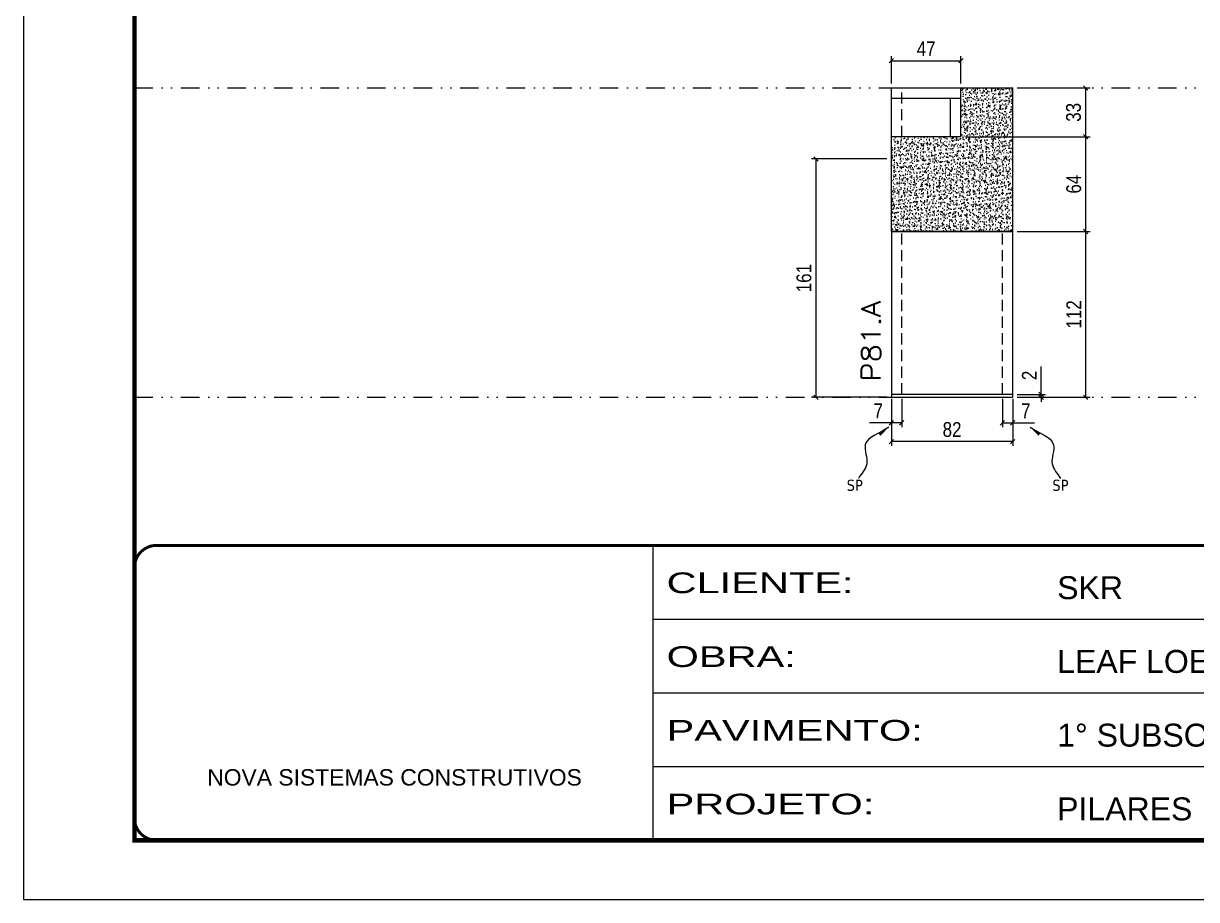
# Model space of a CAD drawing. Extents: x 14400 to 27878, y -21631 to 6985.
# Drawn here: x 17583 to 18376, y -10145 to -9554 of the extents above; entities that cross this region are included whole.
import ezdxf

# ---------------------------------------------------------------- set-up
doc = ezdxf.new("R2010")
doc.units = 0
for name, pattern in [('CONTINUO', [0]), ('DASHED', [0.75, 0.5, -0.25]), ('DIVIDE2', [0.625, 0.25, -0.125, 0, -0.125, 0, -0.125]), ('HIDDEN', [0.375, 0.25, -0.125])]:
    doc.linetypes.add(name, pattern=pattern)
for name, color, linetype in [('COTA', 241, 'Continuous'), ('Nível', 160, 'Continuous'), ('Painéis', 200, 'Continuous'), ('SARR_2.2x7', 40, 'Continuous'), ('Sarrafo de Pressão', 42, 'HIDDEN'), ('texto', 7, 'Continuous')]:
    doc.layers.add(name, color=color, linetype=linetype)
for name, color, linetype, lineweight in [('Folhas', 255, 'Continuous', 9), ('SARRAFO DE PRESSAO', 251, 'DASHED', 9), ('Texto Seção', 7, 'Continuous', 15)]:
    doc.layers.add(name, color=color, linetype=linetype, lineweight=lineweight)
doc.styles.add('ARIAL', font='arial.ttf')
doc.styles.add('COTA TECNICA', font='techl___.ttf', dxfattribs={"height": 10})
doc.styles.add('COTA TECNICA-50', font='techl___.ttf', dxfattribs={"height": 10})
doc.styles.add('REGUA-120', font='ROMANS.shx', dxfattribs={"height": 15})
doc.styles.get("Standard").update_dxf_attribs({"font": 'arial.ttf'})
doc.styles.add('Tecnologia', font='')
doc.styles.get('Tecnologia').set_extended_font_data('Forgotten Futurist')
doc.dimstyles.new('COTA PAINEL-50', dxfattribs={"dimtxt": 10, "dimasz": 3, "dimexe": 3, "dimexo": 3, "dimgap": 3, "dimtad": 1, "dimdec": 1, "dimzin": 12, "dimdsep": 46, "dimtxsty": 'COTA TECNICA-50', "dimblk1": 'OBLIQUE', "dimblk2": 'OBLIQUE', "dimsah": 1, "dimcen": 0.9, "dimclrd": 4, "dimclre": 4, "dimclrt": 240, "dimadec": 1, "dimazin": 3, "dimtfac": 1, "dimtdec": 1, "dimtmove": 0, "dimatfit": 3, "dimfxl": 1, "dimtolj": 1, "dimtzin": 12, "dimarcsym": 0})
doc.dimstyles.new('PAINEL', dxfattribs={"dimtxt": 10, "dimasz": 3, "dimexe": 3, "dimexo": 3, "dimgap": 3, "dimtad": 1, "dimdec": 1, "dimzin": 12, "dimdsep": 46, "dimtxsty": 'COTA TECNICA', "dimblk1": 'OBLIQUE', "dimblk2": 'OBLIQUE', "dimsah": 1, "dimcen": 0.9, "dimclrd": 4, "dimclre": 4, "dimclrt": 240, "dimadec": 1, "dimazin": 3, "dimtfac": 1, "dimtdec": 1, "dimtmove": 0, "dimatfit": 3, "dimfxl": 1, "dimtolj": 1, "dimtzin": 12, "dimarcsym": 0})
doc.dimstyles.get("Standard").update_dxf_attribs({"dimtxt": 0.18, "dimasz": 0.18, "dimexe": 0.18, "dimexo": 0.0625, "dimgap": 0.09, "dimtad": 0, "dimtih": 1, "dimtoh": 1, "dimdec": 4, "dimzin": 0, "dimdsep": 46, "dimtxsty": 'Standard', "dimcen": 0.09, "dimadec": 0, "dimazin": 0, "dimtfac": 1, "dimtdec": 4, "dimtofl": 0, "dimtmove": 0, "dimatfit": 3, "dimfxl": 1, "dimtolj": 1, "dimtzin": 0, "dimarcsym": 0})

# ---------------------------------------------------------------- blocks, each defined once
blk = doc.blocks.new('9999999999')
at = {"color": 30, "linetype": 'CONTINUO'}
for p, q in [((98564.56, 34230.21), (98564.56, 34429.45)), ((98564.56, 34379.64), (99583.98, 34379.64)), ((98564.56, 34329.83), (99487.98, 34329.83)), ((98564.56, 34280.02), (99487.98, 34280.02))]:
    blk.add_line(p, q, dxfattribs=at)
at = {"color": 30, "linetype": 'CONTINUO', "const_width": 2}
blk.add_lwpolyline([(99583.98, 34230.21), (99583.98, 34414.45, 0.414214), (99568.98, 34429.45), (98228.98, 34429.45, 0.414214), (98213.98, 34414.45), (98213.98, 34245.21, 0.414214), (98228.98, 34230.21), (99583.98, 34230.21)], format="xyb", dxfattribs=at)
at = {"layer": 'Folhas'}
blk.add_lwpolyline([(98138.98, 34190.21), (99623.98, 34190.21), (99623.98, 35240.21), (98138.98, 35240.21)], close=True, dxfattribs=at)
at = {"layer": 'Folhas', "color": 30, "const_width": 3}
blk.add_lwpolyline([(98213.98, 34230.21), (99583.98, 34230.21), (99583.98, 35200.21), (98213.98, 35200.21)], close=True, dxfattribs=at)
at = {"color": 7, "linetype": 'Continuous', "ltscale": 5, "style": 'ARIAL'}
for s, height, p in [('SKR', 15.483, (98837.68, 34393.13)), ('LEAF LOEFGREN', 15.4829, (98837.68, 34343.32)), ('1° SUBSOLO INFERIOR', 15.4829, (98837.68, 34293.51)), ('NOVA SISTEMAS CONSTRUTIVOS', 11.0592, (98263.19, 34267.21)), ('PILARES', 15.483, (98837.68, 34243.7))]:
    blk.add_text(s, height=height, dxfattribs=at).set_placement(p)
at = {"layer": 'Folhas', "color": 7, "style": 'Tecnologia', "width": 1.5}
for s, p in [('CLIENTE:', (98573.65, 34397.17)), ('OBRA:', (98573.65, 34347.31)), ('PAVIMENTO:', (98573.65, 34297.5)), ('PROJETO:', (98573.65, 34247.69))]:
    blk.add_text(s, height=14, dxfattribs=at).set_placement(p)
blk = doc.blocks.new('_Oblique')
at = {"color": 0, "linetype": 'ByBlock', "lineweight": -2}
blk.add_line((-0.5, -0.5), (0.5, 0.5), dxfattribs=at)
blk = doc.blocks.new('*D1821')
at = {"layer": 'COTA', "color": 4, "lineweight": -2, "transparency": 16777216}
for p, q in [((18170.11, -9807.04), (18170.11, -9838.94)), ((18252.11, -9807.04), (18252.11, -9838.94)), ((18252.11, -9835.94), (18170.11, -9835.94))]:
    blk.add_line(p, q, dxfattribs=at)
at = {"layer": 'Defpoints', "color": 0, "transparency": 16777216}
for p in [(18170.11, -9804.04), (18252.11, -9804.04), (18170.11, -9835.94)]:
    blk.add_point(p, dxfattribs=at)
at = {"layer": 'COTA', "color": 4, "lineweight": -2, "transparency": 16777216, "xscale": 3, "yscale": 3, "zscale": 3, "rotation": 180}
blk.add_blockref('_Oblique', (18170.11, -9835.94), dxfattribs=at)
at = {"layer": 'COTA', "color": 4, "lineweight": -2, "transparency": 16777216, "xscale": 3, "yscale": 3, "zscale": 3}
blk.add_blockref('_Oblique', (18252.11, -9835.94), dxfattribs=at)
at = {"layer": 'COTA', "color": 240, "transparency": 16777216, "insert": (18211.11, -9827.84), "char_height": 10, "attachment_point": 5, "style": 'COTA TECNICA'}
blk.add_mtext('\\A1;82', dxfattribs=at)
blk = doc.blocks.new('*D1822')
at = {"layer": 'COTA', "color": 4, "lineweight": -2, "transparency": 16777216}
for p, q in [((18245.11, -9807.04), (18245.11, -9826.28)), ((18252.11, -9809.04), (18252.11, -9826.28)), ((18245.11, -9823.28), (18252.11, -9823.28)), ((18252.11, -9823.28), (18266.84, -9823.28))]:
    blk.add_line(p, q, dxfattribs=at)
at = {"layer": 'Defpoints', "color": 0, "transparency": 16777216}
for p in [(18245.11, -9804.04), (18252.11, -9806.04), (18252.11, -9823.28)]:
    blk.add_point(p, dxfattribs=at)
at = {"layer": 'COTA', "color": 4, "lineweight": -2, "transparency": 16777216, "xscale": 3, "yscale": 3, "zscale": 3, "rotation": 180}
blk.add_blockref('_Oblique', (18245.11, -9823.28), dxfattribs=at)
at = {"layer": 'COTA', "color": 4, "lineweight": -2, "transparency": 16777216, "xscale": 3, "yscale": 3, "zscale": 3}
blk.add_blockref('_Oblique', (18252.11, -9823.28), dxfattribs=at)
at = {"layer": 'COTA', "color": 240, "transparency": 16777216, "insert": (18260.97, -9815.21), "char_height": 10, "attachment_point": 5, "style": 'COTA TECNICA-50'}
blk.add_mtext('\\A1;7', dxfattribs=at)
blk = doc.blocks.new('*D1823')
at = {"layer": 'COTA', "color": 4, "lineweight": -2, "transparency": 16777216}
for p, q in [((18177.11, -9807.04), (18177.11, -9826.28)), ((18170.11, -9809.04), (18170.11, -9826.28)), ((18170.11, -9823.28), (18155.37, -9823.28)), ((18177.11, -9823.28), (18170.11, -9823.28))]:
    blk.add_line(p, q, dxfattribs=at)
at = {"layer": 'Defpoints', "color": 0, "transparency": 16777216}
for p in [(18170.11, -9806.04), (18177.11, -9804.04), (18170.11, -9823.28)]:
    blk.add_point(p, dxfattribs=at)
at = {"layer": 'COTA', "color": 4, "lineweight": -2, "transparency": 16777216, "xscale": 3, "yscale": 3, "zscale": 3, "rotation": 180}
blk.add_blockref('_Oblique', (18170.11, -9823.28), dxfattribs=at)
at = {"layer": 'COTA', "color": 4, "lineweight": -2, "transparency": 16777216, "xscale": 3, "yscale": 3, "zscale": 3}
blk.add_blockref('_Oblique', (18177.11, -9823.28), dxfattribs=at)
at = {"layer": 'COTA', "color": 240, "transparency": 16777216, "insert": (18161.24, -9815.21), "char_height": 10, "attachment_point": 5, "style": 'COTA TECNICA-50'}
blk.add_mtext('\\A1;7', dxfattribs=at)
blk = doc.blocks.new('*D1824')
at = {"layer": 'COTA', "color": 4, "lineweight": -2, "transparency": 16777216}
for p, q in [((18271.36, -9804.04), (18271.36, -9785.24)), ((18255.11, -9804.04), (18274.36, -9804.04)), ((18255.11, -9806.04), (18274.36, -9806.04)), ((18271.36, -9806.04), (18271.36, -9804.04)), ((18271.36, -9806.04), (18271.36, -9809.04))]:
    blk.add_line(p, q, dxfattribs=at)
at = {"layer": 'Defpoints', "color": 0, "transparency": 16777216}
for p in [(18252.11, -9804.04), (18252.11, -9806.04), (18271.36, -9806.04)]:
    blk.add_point(p, dxfattribs=at)
at = {"layer": 'COTA', "color": 4, "lineweight": -2, "transparency": 16777216, "xscale": 3, "yscale": 3, "zscale": 3}
for p, rotation in [((18271.36, -9804.04), 270), ((18271.36, -9806.04), 90)]:
    blk.add_blockref('_Oblique', p, dxfattribs=dict(at, rotation=rotation))
at = {"layer": 'COTA', "color": 240, "transparency": 16777216, "insert": (18263.36, -9791.29), "char_height": 10, "attachment_point": 5, "rotation": 90, "style": 'COTA TECNICA-50'}
blk.add_mtext('\\A1;2', dxfattribs=at)
blk = doc.blocks.new('*D1832')
at = {"layer": 'COTA', "color": 4, "lineweight": -2, "transparency": 16777216}
for p, q in [((18220.11, -9630.04), (18304.47, -9630.04)), ((18301.47, -9694.04), (18301.47, -9630.04)), ((18255.11, -9694.04), (18304.47, -9694.04))]:
    blk.add_line(p, q, dxfattribs=at)
at = {"layer": 'Defpoints', "color": 0, "transparency": 16777216}
for p in [(18217.11, -9630.04), (18301.47, -9630.04), (18252.11, -9694.04)]:
    blk.add_point(p, dxfattribs=at)
at = {"layer": 'COTA', "color": 4, "lineweight": -2, "transparency": 16777216, "xscale": 3, "yscale": 3, "zscale": 3}
for p, rotation in [((18301.47, -9630.04), 90), ((18301.47, -9694.04), 270)]:
    blk.add_blockref('_Oblique', p, dxfattribs=dict(at, rotation=rotation))
at = {"layer": 'COTA', "color": 240, "transparency": 16777216, "insert": (18293.37, -9662.04), "char_height": 10, "attachment_point": 5, "rotation": 90, "style": 'COTA TECNICA-50'}
blk.add_mtext('\\A1;64', dxfattribs=at)
blk = doc.blocks.new('*D1833')
at = {"layer": 'COTA', "color": 4, "linetype": 'ByBlock', "lineweight": -2, "transparency": 16777216}
for p, q in [((18255.11, -9694.04), (18304.47, -9694.04)), ((18301.47, -9806.04), (18301.47, -9694.04)), ((18255.11, -9806.04), (18304.47, -9806.04))]:
    blk.add_line(p, q, dxfattribs=at)
at = {"layer": 'Defpoints', "color": 0, "linetype": 'ByBlock', "transparency": 16777216}
for p in [(18252.11, -9694.04), (18301.47, -9694.04), (18252.11, -9806.04)]:
    blk.add_point(p, dxfattribs=at)
at = {"layer": 'COTA', "color": 4, "linetype": 'ByBlock', "lineweight": -2, "transparency": 16777216, "xscale": 3, "yscale": 3, "zscale": 3}
for p, rotation in [((18301.47, -9694.04), 90), ((18301.47, -9806.04), 270)]:
    blk.add_blockref('_Oblique', p, dxfattribs=dict(at, rotation=rotation))
at = {"layer": 'COTA', "color": 240, "linetype": 'ByBlock', "transparency": 16777216, "insert": (18293.41, -9750.04), "char_height": 10, "attachment_point": 5, "rotation": 90, "style": 'COTA TECNICA'}
blk.add_mtext('\\A1;112', dxfattribs=at)
blk = doc.blocks.new('*D1834')
at = {"layer": 'COTA', "color": 4, "linetype": 'ByBlock', "lineweight": -2, "transparency": 16777216}
for p, q in [((18255.11, -9694.04), (18304.47, -9694.04)), ((18301.47, -9806.04), (18301.47, -9694.04)), ((18255.11, -9806.04), (18304.47, -9806.04))]:
    blk.add_line(p, q, dxfattribs=at)
at = {"layer": 'Defpoints', "color": 0, "linetype": 'ByBlock', "transparency": 16777216}
for p in [(18252.11, -9694.04), (18301.47, -9694.04), (18252.11, -9806.04)]:
    blk.add_point(p, dxfattribs=at)
at = {"layer": 'COTA', "color": 4, "linetype": 'ByBlock', "lineweight": -2, "transparency": 16777216, "xscale": 3, "yscale": 3, "zscale": 3}
for p, rotation in [((18301.47, -9694.04), 90), ((18301.47, -9806.04), 270)]:
    blk.add_blockref('_Oblique', p, dxfattribs=dict(at, rotation=rotation))
at = {"layer": 'COTA', "color": 240, "linetype": 'ByBlock', "transparency": 16777216, "insert": (18293.41, -9750.04), "char_height": 10, "attachment_point": 5, "rotation": 90, "style": 'COTA TECNICA'}
blk.add_mtext('\\A1;112', dxfattribs=at)
blk = doc.blocks.new('*D1844')
at = {"layer": 'COTA', "color": 4, "lineweight": -2, "transparency": 16777216}
for p, q in [((18255.11, -9597.04), (18304.47, -9597.04)), ((18301.47, -9630.04), (18301.47, -9597.04)), ((18220.11, -9630.04), (18304.47, -9630.04))]:
    blk.add_line(p, q, dxfattribs=at)
at = {"layer": 'Defpoints', "color": 0, "transparency": 16777216}
for p in [(18252.11, -9597.04), (18301.47, -9597.04), (18217.11, -9630.04)]:
    blk.add_point(p, dxfattribs=at)
at = {"layer": 'COTA', "color": 4, "lineweight": -2, "transparency": 16777216, "xscale": 3, "yscale": 3, "zscale": 3}
for p, rotation in [((18301.47, -9597.04), 90), ((18301.47, -9630.04), 270)]:
    blk.add_blockref('_Oblique', p, dxfattribs=dict(at, rotation=rotation))
at = {"layer": 'COTA', "color": 240, "transparency": 16777216, "insert": (18293.25, -9613.54), "char_height": 10, "attachment_point": 5, "rotation": 90, "style": 'COTA TECNICA'}
blk.add_mtext('\\A1;33', dxfattribs=at)
blk = doc.blocks.new('*D1845')
at = {"layer": 'COTA', "color": 4, "lineweight": -2, "transparency": 16777216}
for p, q in [((18170.11, -9594.04), (18170.11, -9575.64)), ((18217.11, -9594.04), (18217.11, -9575.64)), ((18170.11, -9578.64), (18217.11, -9578.64))]:
    blk.add_line(p, q, dxfattribs=at)
at = {"layer": 'Defpoints', "color": 0, "transparency": 16777216}
for p in [(18217.11, -9578.64), (18170.11, -9597.04), (18217.11, -9597.04)]:
    blk.add_point(p, dxfattribs=at)
at = {"layer": 'COTA', "color": 4, "lineweight": -2, "transparency": 16777216, "xscale": 3, "yscale": 3, "zscale": 3, "rotation": 180}
blk.add_blockref('_Oblique', (18170.11, -9578.64), dxfattribs=at)
at = {"layer": 'COTA', "color": 4, "lineweight": -2, "transparency": 16777216, "xscale": 3, "yscale": 3, "zscale": 3}
blk.add_blockref('_Oblique', (18217.11, -9578.64), dxfattribs=at)
at = {"layer": 'COTA', "color": 240, "transparency": 16777216, "insert": (18193.61, -9570.56), "char_height": 10, "attachment_point": 5, "style": 'COTA TECNICA'}
blk.add_mtext('\\A1;47', dxfattribs=at)
blk = doc.blocks.new('*D2169')
at = {"layer": 'COTA', "color": 4, "lineweight": -2, "transparency": 16777216}
for p, q in [((18167.11, -9645.04), (18116.12, -9645.04)), ((18119.12, -9645.04), (18119.12, -9806.04)), ((18167.11, -9806.04), (18116.12, -9806.04))]:
    blk.add_line(p, q, dxfattribs=at)
at = {"layer": 'Defpoints', "color": 0, "transparency": 16777216}
for p in [(18170.11, -9645.04), (18119.12, -9806.04), (18170.11, -9806.04)]:
    blk.add_point(p, dxfattribs=at)
at = {"layer": 'COTA', "color": 4, "lineweight": -2, "transparency": 16777216, "xscale": 3, "yscale": 3, "zscale": 3}
for p, rotation in [((18119.12, -9645.04), 90), ((18119.12, -9806.04), 270)]:
    blk.add_blockref('_Oblique', p, dxfattribs=dict(at, rotation=rotation))
at = {"layer": 'COTA', "color": 240, "transparency": 16777216, "insert": (18111.02, -9725.54), "char_height": 10, "attachment_point": 5, "rotation": 90, "style": 'COTA TECNICA'}
blk.add_mtext('\\A1;161', dxfattribs=at)

msp = doc.modelspace()

# ---------------------------------------------------------------- hatches: boundary and pattern name
at = {"layer": 'COTA', "linetype": 'ByBlock'}
h = msp.add_hatch(dxfattribs=at)
h.set_pattern_fill('AR-CONC', color=256, scale=0.03)
h.set_pattern_definition([(50, (-20, 0), (5.4655401, -0.4781726), [0.5715, -6.2865]), (355, (-20, 0), (-1.0573026, 5.7317054), [0.4572, -5.0292175]), (100.451445, (-19.5445, -0.04), (4.4082374, 5.2535326), [0.4857003, -5.3427073]), (46.1842, (-20, 1.524), (8.1323712, -1.2612698), [0.85725, -9.42975]), (96.635558, (-19.322, 1.419), (7.122124, 7.4227837), [0.7285507, -8.0140682]), (351.18415, (-20, 1.524), (7.122124, 7.4227837), [0.685799, -7.543792]), (21, (-19.238, 1.143), (4.5484317, -3.0679559), [0.5715, -6.2865]), (326, (-19.238, 1.143), (1.8540609, 5.525639), [0.4572, -5.0292]), (71.451445, (-18.859, 0.8873), (6.4024926, 2.457683), [0.4857003, -5.3426981]), (37.5, (-20, 0), (0.0926581, 2.53665117), [0, -4.96824, 0, -5.1054, 0, -5.04825]), (7.5, (-20, 0), (2.00458988, 3.00541724), [0, -2.91084, 0, -4.85394, 0, -1.92405]), (327.5, (-21.6993, 0), (4.06771786, -0.17186232), [0, -1.905, 0, -5.9436, 0, -7.8867]), (317.5, (-22.4613, 0), (4.44387544, 0.76279473), [0, -2.4765, 0, -3.94716, 0, -5.6007])])
h.paths.add_polyline_path([(18217.11, -9630.04), (18170.11, -9630.04), (18170.11, -9694.04), (18252.11, -9694.04), (18252.11, -9597.04), (18217.11, -9597.04)])

# ---------------------------------------------------------------- linework, layer by layer
for p, q in [((18217.11, -9597.04), (18252.11, -9597.04)), ((18252.11, -9694.04), (18252.11, -9597.04)), ((18170.11, -9694.04), (18170.11, -9630.04))]:
    msp.add_line(p, q, dxfattribs=at)
at = {"layer": 'Nível', "color": 4, "linetype": 'DIVIDE2', "ltscale": 50}
for p, q in [((17658.47, -9597.04), (19028.47, -9597.04)), ((17658.47, -9806.04), (19028.47, -9806.04))]:
    msp.add_line(p, q, dxfattribs=at)
at = {"layer": 'Painéis'}
for p, q in [((18170.11, -9630.04), (18170.11, -9597.04)), ((18170.11, -9597.04), (18217.11, -9597.04)), ((18217.11, -9630.04), (18217.11, -9597.04)), ((18217.11, -9630.04), (18170.11, -9630.04)), ((18170.11, -9694.04), (18252.11, -9694.04)), ((18252.11, -9694.04), (18170.11, -9694.04)), ((18252.11, -9694.04), (18170.11, -9694.04)), ((18170.11, -9694.04), (18170.11, -9804.04)), ((18252.11, -9804.04), (18252.11, -9694.04))]:
    msp.add_line(p, q, dxfattribs=at)
msp.add_lwpolyline([(18252.11, -9804.04), (18170.11, -9804.04), (18170.11, -9806.04), (18252.11, -9806.04)], close=True, dxfattribs=at)
at = {"layer": 'SARR_2.2x7'}
for p, q in [((18170.11, -9604.04), (18217.11, -9604.04)), ((18210.11, -9630.04), (18210.11, -9604.04))]:
    msp.add_line(p, q, dxfattribs=at)
at = {"layer": 'Sarrafo de Pressão', "ltscale": 30}
for p, q in [((18177.11, -9630.04), (18177.11, -9597.04)), ((18177.11, -9804.04), (18177.11, -9694.04)), ((18177.11, -9694.04), (18177.11, -9694.04)), ((18245.11, -9804.04), (18245.11, -9694.04)), ((18245.11, -9694.04), (18245.11, -9694.04))]:
    msp.add_line(p, q, dxfattribs=at)

# ---------------------------------------------------------------- block references
at = {"layer": 'SARRAFO DE PRESSAO', "color": 6, "linetype": 'ByBlock'}
msp.add_blockref('9999999999', (-80555.51, -44335.53), dxfattribs=at)

# ---------------------------------------------------------------- texts
at = {"layer": 'texto', "color": 0, "char_height": 7.5, "attachment_point": 5}
for insert in [(18145.33, -9865.53), (18284.35, -9865.53)]:
    msp.add_mtext('{\\fTahoma|b0|i0|c0|p34;\\C4;SP}', dxfattribs=dict(at, insert=insert))
at = {"layer": 'Texto Seção', "style": 'REGUA-120', "width": 1.1}
msp.add_text('P81.A', height=13, rotation=90, dxfattribs=at).set_placement((18162.86, -9795.28))

# ---------------------------------------------------------------- dimensions: what is measured, and where the dimension line sits
at = {"layer": 'COTA'}
for base, p1, p2, dimstyle, picture, middle in [((18217.11, -9578.64), (18170.11, -9597.04), (18217.11, -9597.04), 'PAINEL', '*D1845', (18193.61, -9570.56)), ((18252.11, -9823.28), (18245.11, -9804.04), (18252.11, -9806.04), 'COTA PAINEL-50', '*D1822', (18260.97, -9815.21))]:
    dim = msp.add_linear_dim(base=base, p1=p1, p2=p2, dimstyle=dimstyle, dxfattribs=at)
    dim.commit()
    dim.dimension.update_dxf_attribs({"geometry": picture, "text_midpoint": middle})
for base, p1, p2, angle, dimstyle, picture, middle in [((18301.47, -9597.04), (18217.11, -9630.04), (18252.11, -9597.04), 90, 'PAINEL', '*D1844', (18293.25, -9613.54)), ((18301.47, -9630.04), (18252.11, -9694.04), (18217.11, -9630.04), 90, 'COTA PAINEL-50', '*D1832', (18293.37, -9662.04)), ((18119.12, -9806.04), (18170.11, -9645.04), (18170.11, -9806.04), 90, 'PAINEL', '*D2169', (18111.02, -9725.54)), ((18170.11, -9823.28), (18177.11, -9804.04), (18170.11, -9806.04), 180, 'COTA PAINEL-50', '*D1823', (18161.24, -9815.21))]:
    dim = msp.add_linear_dim(base=base, p1=p1, p2=p2, angle=angle, dimstyle=dimstyle, dxfattribs=at)
    dim.commit()
    dim.dimension.update_dxf_attribs({"geometry": picture, "text_midpoint": middle})
at = {"layer": 'COTA', "linetype": 'ByBlock'}
for picture in ['*D1833', '*D1834']:
    dim = msp.add_aligned_dim(p1=(18252.11, -9806.04), p2=(18252.11, -9694.04), distance=-49.37, dimstyle='PAINEL', dxfattribs=at)
    dim.commit()
    dim.dimension.update_dxf_attribs({"geometry": picture, "text_midpoint": (18293.41, -9750.04)})
at = {"layer": 'COTA'}
dim = msp.add_linear_dim(base=(18271.36, -9806.04), p1=(18252.11, -9804.04), p2=(18252.11, -9806.04), angle=90, dimstyle='COTA PAINEL-50', dxfattribs=at)
dim.commit()
dim.dimension.update_dxf_attribs({"geometry": '*D1824', "text_midpoint": (18271.36, -9791.29), "dimtype": 160})
dim = msp.add_linear_dim(base=(18170.11, -9835.94), p1=(18252.11, -9804.04), p2=(18170.11, -9804.04), angle=180, dimstyle='PAINEL', override={"dimarcsym": 2}, dxfattribs=at)
dim.commit()
dim.dimension.update_dxf_attribs({"geometry": '*D1821', "text_midpoint": (18211.11, -9827.84)})

# ---------------------------------------------------------------- leaders
at = {"layer": 'COTA', "path_type": 1}
for points in [[(18168.28, -9826.22), (18152.49, -9838.06), (18153.42, -9851.06), (18147.86, -9860.85)], [(18263.93, -9826.22), (18279.72, -9838.06), (18278.79, -9851.06), (18284.35, -9860.85)]]:
    msp.add_leader(points, dimstyle='Standard', override={"dimasz": 8}, dxfattribs=at)

doc.saveas('drawing.dxf')
